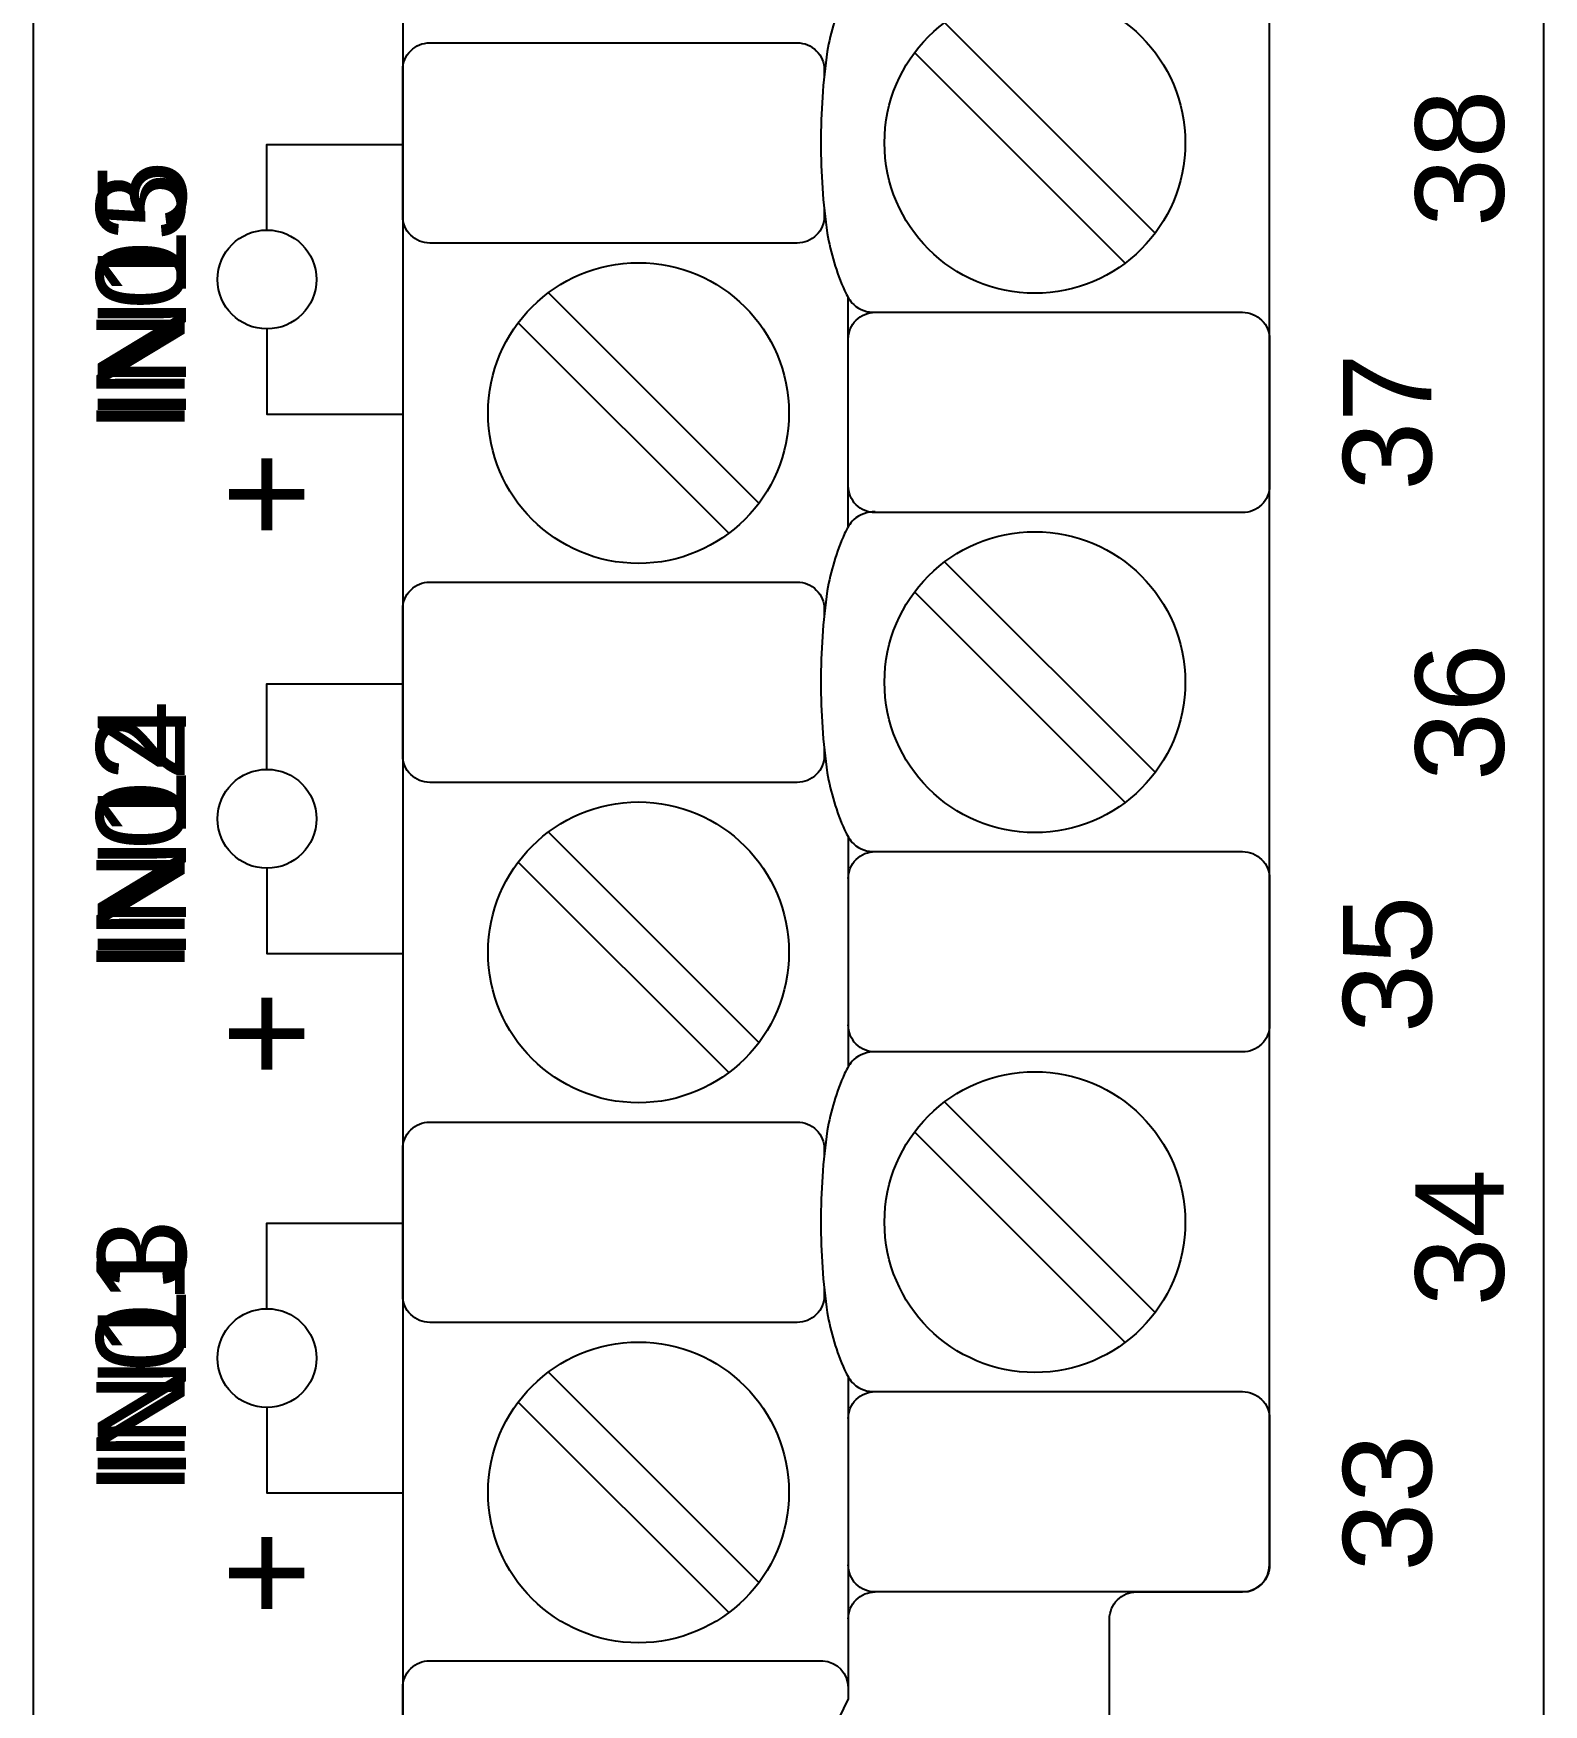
# Model space of a CAD drawing. Extents: x 1 to 47, y 1 to 35.
# Drawn here: x 29.831 to 31.511, y 14.63 to 16.489 of the extents above; entities that cross this region are included whole.
import ezdxf

# ---------------------------------------------------------------- set-up
doc = ezdxf.new("R2010")
doc.units = 0
doc.header["$MEASUREMENT"] = 0
for name, color, linetype in [('4_01__0__EMPTY', 7, 'CONTINUOUS'), ('4_02__1___8__INDEPENDENT_I', 7, 'CONTINUOUS'), ('4_03__2___8__OPTOISOLATED_', 7, 'CONTINUOUS'), ('4_04__4___24__OPTOISOLATED', 7, 'CONTINUOUS'), ('4_05__5___8__INDEPENDENT_I', 7, 'CONTINUOUS'), ('4_06__6___8__INDEPENDENT_I', 7, 'CONTINUOUS'), ('4_07__7___8__OPTOISOLATED_', 7, 'CONTINUOUS'), ('4_08__8___8__OPTOISOLATED_', 7, 'CONTINUOUS'), ('7_00______DWG_', 7, 'CONTINUOUS')]:
    doc.layers.add(name, color=color, linetype=linetype)
doc.styles.add('ARIAL', font='arial.ttf')

msp = doc.modelspace()

# ---------------------------------------------------------------- linework, layer by layer
at = {"layer": '4_01__0__EMPTY'}
msp.add_lwpolyline([(31.1761, 14.7556, 0.414213), (31.2061, 14.7856), (31.2062, 19.7674, 0.414214), (31.1762, 19.7974), (30.8631, 19.7974), (30.6184, 19.8883, 0.480048), (30.4202, 19.7433), (30.4202, 19.5091, -0.414214), (30.3902, 19.4791), (30.272, 19.4791, 0.414212), (30.242, 19.4491), (30.2419, 19.4491), (30.2419, 14.468, 0.414215), (30.2719, 14.438), (30.5848, 14.4381), (30.8296, 14.3472, 0.47859), (31.0281, 14.4922), (31.0281, 14.7256, -0.414214), (31.0581, 14.7556)], format="xyb", close=True, dxfattribs=at)
at = {"layer": '4_02__1___8__INDEPENDENT_I'}
msp.add_lwpolyline([(31.1761, 14.7556, 0.414213), (31.2061, 14.7856), (31.2062, 19.7674, 0.414214), (31.1762, 19.7974), (30.8631, 19.7974), (30.6184, 19.8883, 0.480048), (30.4202, 19.7433), (30.4202, 19.5091, -0.414214), (30.3902, 19.4791), (30.272, 19.4791, 0.414212), (30.242, 19.4491), (30.2419, 19.4491), (30.2419, 14.468, 0.414215), (30.2719, 14.438), (30.5848, 14.4381), (30.8296, 14.3472, 0.47859), (31.0281, 14.4922), (31.0281, 14.7256, -0.414214), (31.0581, 14.7556)], format="xyb", close=True, dxfattribs=at)
for points in [[(30.7674, 16.5571, 0.191033), (30.7435, 16.5486, 0.081668), (30.7333, 16.533, 0.0591), (30.714, 16.4693, 0.034646), (30.7069, 16.3677, 0.03436), (30.714, 16.2671, 0.0591), (30.7333, 16.2033, 0.081668), (30.7435, 16.1877, 0.191033), (30.7674, 16.1792)], [(30.7107, 16.2941), (30.7107, 16.2862, -0.414214), (30.6807, 16.2562), (30.2719, 16.2562, -0.414214), (30.2419, 16.2862), (30.2419, 16.449, -0.414214), (30.2719, 16.479), (30.6807, 16.479, -0.414214), (30.7107, 16.449), (30.7107, 16.4422)], [(30.7374, 16.1492, -0.414214), (30.7674, 16.1792), (31.1761, 16.1792, -0.414214), (31.2061, 16.1492), (31.2061, 15.9863, -0.414214), (31.1761, 15.9563), (30.7674, 15.9563, -0.414214), (30.7374, 15.9863)], [(30.7674, 15.9571, 0.191033), (30.7435, 15.9486, 0.081668), (30.7333, 15.933, 0.0591), (30.714, 15.8692, 0.034646), (30.7069, 15.7677, 0.03436), (30.714, 15.667, 0.0591), (30.7333, 15.6033, 0.081668), (30.7435, 15.5877, 0.191033), (30.7674, 15.5792)], [(30.7107, 15.6941), (30.7107, 15.6862, -0.414214), (30.6807, 15.6562), (30.2719, 15.6562, -0.414214), (30.2419, 15.6862), (30.2419, 15.849, -0.414214), (30.2719, 15.879), (30.6807, 15.879, -0.414214), (30.7107, 15.849), (30.7107, 15.8422)], [(30.7374, 15.5492, -0.414214), (30.7674, 15.5792), (31.1761, 15.5792, -0.414214), (31.2061, 15.5492), (31.2061, 15.3863, -0.414214), (31.1761, 15.3563), (30.7674, 15.3563, -0.414214), (30.7374, 15.3863)], [(30.7674, 15.3563, 0.191033), (30.7435, 15.3478, 0.081668), (30.7333, 15.3322, 0.0591), (30.714, 15.2685, 0.034646), (30.7069, 15.167, 0.03436), (30.714, 15.0663, 0.0591), (30.7333, 15.0026, 0.081668), (30.7435, 14.9869, 0.191033), (30.7674, 14.9784)], [(30.7107, 15.0933), (30.7107, 15.0854, -0.414214), (30.6807, 15.0554), (30.2719, 15.0554, -0.414214), (30.2419, 15.0854), (30.2419, 15.2483, -0.414214), (30.2719, 15.2783), (30.6807, 15.2783, -0.414214), (30.7107, 15.2483), (30.7107, 15.2415)], [(30.7374, 14.9949), (30.7374, 14.6368), (30.6476, 14.4509, -0.241986), (30.6277, 14.4381), (30.2719, 14.438, -0.422157), (30.2421, 14.4647), (30.2419, 14.649, -0.414214), (30.2719, 14.679), (30.7091, 14.679, -0.390527), (30.7374, 14.649)], [(30.7374, 14.9484, -0.414214), (30.7674, 14.9784), (31.1761, 14.9784, -0.414214), (31.2061, 14.9484), (31.2061, 14.7856, -0.414214), (31.1761, 14.7556), (30.7674, 14.7556, -0.414214), (30.7374, 14.7856)], [(30.7374, 14.7256, -0.414214), (30.7674, 14.7556)]]:
    msp.add_lwpolyline(points, format="xyb", dxfattribs=at)
for points in [[(30.8447, 16.5015), (31.0789, 16.2674)], [(30.8113, 16.4681), (31.0455, 16.2339)], [(30.0908, 16.2707), (30.0908, 16.3657), (30.2419, 16.3657)], [(30.4038, 16.2009), (30.6379, 15.9667)], [(30.7374, 15.9406), (30.7374, 16.1957)], [(30.0908, 16.1607), (30.0908, 16.0657), (30.2419, 16.0657)], [(30.3703, 16.1675), (30.6045, 15.9333)], [(30.8447, 15.9015), (31.0789, 15.6674)], [(30.8113, 15.8681), (31.0455, 15.6339)], [(30.0908, 15.6707), (30.0908, 15.7657), (30.2419, 15.7657)], [(30.4038, 15.6009), (30.6379, 15.3667)], [(30.7374, 15.5957), (30.7374, 15.3398)], [(30.3703, 15.5675), (30.6045, 15.3333)], [(30.0908, 15.5607), (30.0908, 15.4657), (30.2419, 15.4657)], [(30.8447, 15.3008), (31.0789, 15.0666)], [(30.8113, 15.2673), (31.0455, 15.0332)], [(30.0908, 15.0707), (30.0908, 15.1657), (30.2419, 15.1657)], [(30.4038, 15.0001), (30.6379, 14.7659)], [(30.3703, 14.9667), (30.6045, 14.7325)], [(30.0908, 14.9607), (30.0908, 14.8657), (30.2419, 14.8657)]]:
    msp.add_lwpolyline(points, dxfattribs=at)
for centre, radius in [((30.9451, 16.3677), 0.1673), ((30.0908, 16.2157), 0.055), ((30.5041, 16.0671), 0.1673), ((30.9451, 15.7677), 0.1673), ((30.0908, 15.6157), 0.055), ((30.5041, 15.4671), 0.1673), ((30.9451, 15.167), 0.1673), ((30.0908, 15.0157), 0.055), ((30.5041, 14.8663), 0.1673)]:
    msp.add_circle(centre, radius, dxfattribs=at)
at = {"layer": '4_03__2___8__OPTOISOLATED_'}
msp.add_lwpolyline([(31.1761, 14.7556, 0.414213), (31.2061, 14.7856), (31.2062, 19.7674, 0.414214), (31.1762, 19.7974), (30.8631, 19.7974), (30.6184, 19.8883, 0.480048), (30.4202, 19.7433), (30.4202, 19.5091, -0.414214), (30.3902, 19.4791), (30.272, 19.4791, 0.414212), (30.242, 19.4491), (30.2419, 19.4491), (30.2419, 14.468, 0.414215), (30.2719, 14.438), (30.5848, 14.4381), (30.8296, 14.3472, 0.47859), (31.0281, 14.4922), (31.0281, 14.7256, -0.414214), (31.0581, 14.7556)], format="xyb", close=True, dxfattribs=at)
for points in [[(30.7674, 16.5571, 0.191033), (30.7435, 16.5486, 0.081668), (30.7333, 16.533, 0.0591), (30.714, 16.4693, 0.034646), (30.7069, 16.3677, 0.03436), (30.714, 16.2671, 0.0591), (30.7333, 16.2033, 0.081668), (30.7435, 16.1877, 0.191033), (30.7674, 16.1792)], [(30.7107, 16.2941), (30.7107, 16.2862, -0.414214), (30.6807, 16.2562), (30.2719, 16.2562, -0.414214), (30.2419, 16.2862), (30.2419, 16.449, -0.414214), (30.2719, 16.479), (30.6807, 16.479, -0.414214), (30.7107, 16.449), (30.7107, 16.4422)], [(30.7374, 16.1492, -0.414214), (30.7674, 16.1792), (31.1761, 16.1792, -0.414214), (31.2061, 16.1492), (31.2061, 15.9863, -0.414214), (31.1761, 15.9563), (30.7674, 15.9563, -0.414214), (30.7374, 15.9863)], [(30.7674, 15.9571, 0.191033), (30.7435, 15.9486, 0.081668), (30.7333, 15.933, 0.0591), (30.714, 15.8692, 0.034646), (30.7069, 15.7677, 0.03436), (30.714, 15.667, 0.0591), (30.7333, 15.6033, 0.081668), (30.7435, 15.5877, 0.191033), (30.7674, 15.5792)], [(30.7107, 15.6941), (30.7107, 15.6862, -0.414214), (30.6807, 15.6562), (30.2719, 15.6562, -0.414214), (30.2419, 15.6862), (30.2419, 15.849, -0.414214), (30.2719, 15.879), (30.6807, 15.879, -0.414214), (30.7107, 15.849), (30.7107, 15.8422)], [(30.7374, 15.5492, -0.414214), (30.7674, 15.5792), (31.1761, 15.5792, -0.414214), (31.2061, 15.5492), (31.2061, 15.3863, -0.414214), (31.1761, 15.3563), (30.7674, 15.3563, -0.414214), (30.7374, 15.3863)], [(30.7674, 15.3563, 0.191033), (30.7435, 15.3478, 0.081668), (30.7333, 15.3322, 0.0591), (30.714, 15.2685, 0.034646), (30.7069, 15.167, 0.03436), (30.714, 15.0663, 0.0591), (30.7333, 15.0026, 0.081668), (30.7435, 14.9869, 0.191033), (30.7674, 14.9784)], [(30.7107, 15.0933), (30.7107, 15.0854, -0.414214), (30.6807, 15.0554), (30.2719, 15.0554, -0.414214), (30.2419, 15.0854), (30.2419, 15.2483, -0.414214), (30.2719, 15.2783), (30.6807, 15.2783, -0.414214), (30.7107, 15.2483), (30.7107, 15.2415)], [(30.7374, 14.9949), (30.7374, 14.6368), (30.6476, 14.4509, -0.241986), (30.6277, 14.4381), (30.2719, 14.438, -0.422157), (30.2421, 14.4647), (30.2419, 14.649, -0.414214), (30.2719, 14.679), (30.7091, 14.679, -0.390527), (30.7374, 14.649)], [(30.7374, 14.9484, -0.414214), (30.7674, 14.9784), (31.1761, 14.9784, -0.414214), (31.2061, 14.9484), (31.2061, 14.7856, -0.414214), (31.1761, 14.7556), (30.7674, 14.7556, -0.414214), (30.7374, 14.7856)], [(30.7374, 14.7256, -0.414214), (30.7674, 14.7556)]]:
    msp.add_lwpolyline(points, format="xyb", dxfattribs=at)
for points in [[(30.8447, 16.5015), (31.0789, 16.2674)], [(30.8113, 16.4681), (31.0455, 16.2339)], [(30.0908, 16.2707), (30.0908, 16.3657), (30.2419, 16.3657)], [(30.4038, 16.2009), (30.6379, 15.9667)], [(30.7374, 15.9406), (30.7374, 16.1957)], [(30.0908, 16.1607), (30.0908, 16.0657), (30.2419, 16.0657)], [(30.3703, 16.1675), (30.6045, 15.9333)], [(30.8447, 15.9015), (31.0789, 15.6674)], [(30.8113, 15.8681), (31.0455, 15.6339)], [(30.0908, 15.6707), (30.0908, 15.7657), (30.2419, 15.7657)], [(30.4038, 15.6009), (30.6379, 15.3667)], [(30.7374, 15.5957), (30.7374, 15.3398)], [(30.3703, 15.5675), (30.6045, 15.3333)], [(30.0908, 15.5607), (30.0908, 15.4657), (30.2419, 15.4657)], [(30.8447, 15.3008), (31.0789, 15.0666)], [(30.8113, 15.2673), (31.0455, 15.0332)], [(30.0908, 15.0707), (30.0908, 15.1657), (30.2419, 15.1657)], [(30.4038, 15.0001), (30.6379, 14.7659)], [(30.3703, 14.9667), (30.6045, 14.7325)], [(30.0908, 14.9607), (30.0908, 14.8657), (30.2419, 14.8657)]]:
    msp.add_lwpolyline(points, dxfattribs=at)
for centre, radius in [((30.9451, 16.3677), 0.1673), ((30.0908, 16.2157), 0.055), ((30.5041, 16.0671), 0.1673), ((30.9451, 15.7677), 0.1673), ((30.0908, 15.6157), 0.055), ((30.5041, 15.4671), 0.1673), ((30.9451, 15.167), 0.1673), ((30.0908, 15.0157), 0.055), ((30.5041, 14.8663), 0.1673)]:
    msp.add_circle(centre, radius, dxfattribs=at)
at = {"layer": '4_04__4___24__OPTOISOLATED'}
msp.add_lwpolyline([(31.1761, 14.7556, 0.414213), (31.2061, 14.7856), (31.2062, 19.7674, 0.414214), (31.1762, 19.7974), (30.8631, 19.7974), (30.6184, 19.8883, 0.480048), (30.4202, 19.7433), (30.4202, 19.5091, -0.414214), (30.3902, 19.4791), (30.272, 19.4791, 0.414212), (30.242, 19.4491), (30.2419, 19.4491), (30.2419, 14.468, 0.414215), (30.2719, 14.438), (30.5848, 14.4381), (30.8296, 14.3472, 0.47859), (31.0281, 14.4922), (31.0281, 14.7256, -0.414214), (31.0581, 14.7556)], format="xyb", close=True, dxfattribs=at)
for points in [[(30.7674, 16.5571, 0.191033), (30.7435, 16.5486, 0.081668), (30.7333, 16.533, 0.0591), (30.714, 16.4693, 0.034646), (30.7069, 16.3677, 0.03436), (30.714, 16.2671, 0.0591), (30.7333, 16.2033, 0.081668), (30.7435, 16.1877, 0.191033), (30.7674, 16.1792)], [(30.7107, 16.2941), (30.7107, 16.2862, -0.414214), (30.6807, 16.2562), (30.2719, 16.2562, -0.414214), (30.2419, 16.2862), (30.2419, 16.449, -0.414214), (30.2719, 16.479), (30.6807, 16.479, -0.414214), (30.7107, 16.449), (30.7107, 16.4422)], [(30.7374, 16.1492, -0.414214), (30.7674, 16.1792), (31.1761, 16.1792, -0.414214), (31.2061, 16.1492), (31.2061, 15.9863, -0.414214), (31.1761, 15.9563), (30.7674, 15.9563, -0.414214), (30.7374, 15.9863)], [(30.7674, 15.9571, 0.191033), (30.7435, 15.9486, 0.081668), (30.7333, 15.933, 0.0591), (30.714, 15.8692, 0.034646), (30.7069, 15.7677, 0.03436), (30.714, 15.667, 0.0591), (30.7333, 15.6033, 0.081668), (30.7435, 15.5877, 0.191033), (30.7674, 15.5792)], [(30.7107, 15.6941), (30.7107, 15.6862, -0.414214), (30.6807, 15.6562), (30.2719, 15.6562, -0.414214), (30.2419, 15.6862), (30.2419, 15.849, -0.414214), (30.2719, 15.879), (30.6807, 15.879, -0.414214), (30.7107, 15.849), (30.7107, 15.8422)], [(30.7374, 15.5492, -0.414214), (30.7674, 15.5792), (31.1761, 15.5792, -0.414214), (31.2061, 15.5492), (31.2061, 15.3863, -0.414214), (31.1761, 15.3563), (30.7674, 15.3563, -0.414214), (30.7374, 15.3863)], [(30.7674, 15.3563, 0.191033), (30.7435, 15.3478, 0.081668), (30.7333, 15.3322, 0.0591), (30.714, 15.2685, 0.034646), (30.7069, 15.167, 0.03436), (30.714, 15.0663, 0.0591), (30.7333, 15.0026, 0.081668), (30.7435, 14.9869, 0.191033), (30.7674, 14.9784)], [(30.7107, 15.0933), (30.7107, 15.0854, -0.414214), (30.6807, 15.0554), (30.2719, 15.0554, -0.414214), (30.2419, 15.0854), (30.2419, 15.2483, -0.414214), (30.2719, 15.2783), (30.6807, 15.2783, -0.414214), (30.7107, 15.2483), (30.7107, 15.2415)], [(30.7374, 14.9949), (30.7374, 14.6368), (30.6476, 14.4509, -0.241986), (30.6277, 14.4381), (30.2719, 14.438, -0.422157), (30.2421, 14.4647), (30.2419, 14.649, -0.414214), (30.2719, 14.679), (30.7091, 14.679, -0.390527), (30.7374, 14.649)], [(30.7374, 14.9484, -0.414214), (30.7674, 14.9784), (31.1761, 14.9784, -0.414214), (31.2061, 14.9484), (31.2061, 14.7856, -0.414214), (31.1761, 14.7556), (30.7674, 14.7556, -0.414214), (30.7374, 14.7856)], [(30.7374, 14.7256, -0.414214), (30.7674, 14.7556)]]:
    msp.add_lwpolyline(points, format="xyb", dxfattribs=at)
for points in [[(30.8447, 16.5015), (31.0789, 16.2674)], [(30.8113, 16.4681), (31.0455, 16.2339)], [(30.0908, 16.2707), (30.0908, 16.3657), (30.2419, 16.3657)], [(30.4038, 16.2009), (30.6379, 15.9667)], [(30.7374, 15.9406), (30.7374, 16.1957)], [(30.0908, 16.1607), (30.0908, 16.0657), (30.2419, 16.0657)], [(30.3703, 16.1675), (30.6045, 15.9333)], [(30.8447, 15.9015), (31.0789, 15.6674)], [(30.8113, 15.8681), (31.0455, 15.6339)], [(30.0908, 15.6707), (30.0908, 15.7657), (30.2419, 15.7657)], [(30.4038, 15.6009), (30.6379, 15.3667)], [(30.7374, 15.5957), (30.7374, 15.3398)], [(30.3703, 15.5675), (30.6045, 15.3333)], [(30.0908, 15.5607), (30.0908, 15.4657), (30.2419, 15.4657)], [(30.8447, 15.3008), (31.0789, 15.0666)], [(30.8113, 15.2673), (31.0455, 15.0332)], [(30.0908, 15.0707), (30.0908, 15.1657), (30.2419, 15.1657)], [(30.4038, 15.0001), (30.6379, 14.7659)], [(30.3703, 14.9667), (30.6045, 14.7325)], [(30.0908, 14.9607), (30.0908, 14.8657), (30.2419, 14.8657)]]:
    msp.add_lwpolyline(points, dxfattribs=at)
for centre, radius in [((30.9451, 16.3677), 0.1673), ((30.0908, 16.2157), 0.055), ((30.5041, 16.0671), 0.1673), ((30.9451, 15.7677), 0.1673), ((30.0908, 15.6157), 0.055), ((30.5041, 15.4671), 0.1673), ((30.9451, 15.167), 0.1673), ((30.0908, 15.0157), 0.055), ((30.5041, 14.8663), 0.1673)]:
    msp.add_circle(centre, radius, dxfattribs=at)
at = {"layer": '4_05__5___8__INDEPENDENT_I'}
msp.add_lwpolyline([(31.1761, 14.7556, 0.414213), (31.2061, 14.7856), (31.2062, 19.7674, 0.414214), (31.1762, 19.7974), (30.8631, 19.7974), (30.6184, 19.8883, 0.480048), (30.4202, 19.7433), (30.4202, 19.5091, -0.414214), (30.3902, 19.4791), (30.272, 19.4791, 0.414212), (30.242, 19.4491), (30.2419, 19.4491), (30.2419, 14.468, 0.414215), (30.2719, 14.438), (30.5848, 14.4381), (30.8296, 14.3472, 0.47859), (31.0281, 14.4922), (31.0281, 14.7256, -0.414214), (31.0581, 14.7556)], format="xyb", close=True, dxfattribs=at)
for points in [[(30.7674, 16.5571, 0.191033), (30.7435, 16.5486, 0.081668), (30.7333, 16.533, 0.0591), (30.714, 16.4693, 0.034646), (30.7069, 16.3677, 0.03436), (30.714, 16.2671, 0.0591), (30.7333, 16.2033, 0.081668), (30.7435, 16.1877, 0.191033), (30.7674, 16.1792)], [(30.7107, 16.2941), (30.7107, 16.2862, -0.414214), (30.6807, 16.2562), (30.2719, 16.2562, -0.414214), (30.2419, 16.2862), (30.2419, 16.449, -0.414214), (30.2719, 16.479), (30.6807, 16.479, -0.414214), (30.7107, 16.449), (30.7107, 16.4422)], [(30.7374, 16.1492, -0.414214), (30.7674, 16.1792), (31.1761, 16.1792, -0.414214), (31.2061, 16.1492), (31.2061, 15.9863, -0.414214), (31.1761, 15.9563), (30.7674, 15.9563, -0.414214), (30.7374, 15.9863)], [(30.7674, 15.9571, 0.191033), (30.7435, 15.9486, 0.081668), (30.7333, 15.933, 0.0591), (30.714, 15.8692, 0.034646), (30.7069, 15.7677, 0.03436), (30.714, 15.667, 0.0591), (30.7333, 15.6033, 0.081668), (30.7435, 15.5877, 0.191033), (30.7674, 15.5792)], [(30.7107, 15.6941), (30.7107, 15.6862, -0.414214), (30.6807, 15.6562), (30.2719, 15.6562, -0.414214), (30.2419, 15.6862), (30.2419, 15.849, -0.414214), (30.2719, 15.879), (30.6807, 15.879, -0.414214), (30.7107, 15.849), (30.7107, 15.8422)], [(30.7374, 15.5492, -0.414214), (30.7674, 15.5792), (31.1761, 15.5792, -0.414214), (31.2061, 15.5492), (31.2061, 15.3863, -0.414214), (31.1761, 15.3563), (30.7674, 15.3563, -0.414214), (30.7374, 15.3863)], [(30.7674, 15.3563, 0.191033), (30.7435, 15.3478, 0.081668), (30.7333, 15.3322, 0.0591), (30.714, 15.2685, 0.034646), (30.7069, 15.167, 0.03436), (30.714, 15.0663, 0.0591), (30.7333, 15.0026, 0.081668), (30.7435, 14.9869, 0.191033), (30.7674, 14.9784)], [(30.7107, 15.0933), (30.7107, 15.0854, -0.414214), (30.6807, 15.0554), (30.2719, 15.0554, -0.414214), (30.2419, 15.0854), (30.2419, 15.2483, -0.414214), (30.2719, 15.2783), (30.6807, 15.2783, -0.414214), (30.7107, 15.2483), (30.7107, 15.2415)], [(30.7374, 14.9949), (30.7374, 14.6368), (30.6476, 14.4509, -0.241986), (30.6277, 14.4381), (30.2719, 14.438, -0.422157), (30.2421, 14.4647), (30.2419, 14.649, -0.414214), (30.2719, 14.679), (30.7091, 14.679, -0.390527), (30.7374, 14.649)], [(30.7374, 14.9484, -0.414214), (30.7674, 14.9784), (31.1761, 14.9784, -0.414214), (31.2061, 14.9484), (31.2061, 14.7856, -0.414214), (31.1761, 14.7556), (30.7674, 14.7556, -0.414214), (30.7374, 14.7856)], [(30.7374, 14.7256, -0.414214), (30.7674, 14.7556)]]:
    msp.add_lwpolyline(points, format="xyb", dxfattribs=at)
for points in [[(30.8447, 16.5015), (31.0789, 16.2674)], [(30.8113, 16.4681), (31.0455, 16.2339)], [(30.0908, 16.2707), (30.0908, 16.3657), (30.2419, 16.3657)], [(30.4038, 16.2009), (30.6379, 15.9667)], [(30.7374, 15.9406), (30.7374, 16.1957)], [(30.0908, 16.1607), (30.0908, 16.0657), (30.2419, 16.0657)], [(30.3703, 16.1675), (30.6045, 15.9333)], [(30.8447, 15.9015), (31.0789, 15.6674)], [(30.8113, 15.8681), (31.0455, 15.6339)], [(30.0908, 15.6707), (30.0908, 15.7657), (30.2419, 15.7657)], [(30.4038, 15.6009), (30.6379, 15.3667)], [(30.7374, 15.5957), (30.7374, 15.3398)], [(30.3703, 15.5675), (30.6045, 15.3333)], [(30.0908, 15.5607), (30.0908, 15.4657), (30.2419, 15.4657)], [(30.8447, 15.3008), (31.0789, 15.0666)], [(30.8113, 15.2673), (31.0455, 15.0332)], [(30.0908, 15.0707), (30.0908, 15.1657), (30.2419, 15.1657)], [(30.4038, 15.0001), (30.6379, 14.7659)], [(30.3703, 14.9667), (30.6045, 14.7325)], [(30.0908, 14.9607), (30.0908, 14.8657), (30.2419, 14.8657)]]:
    msp.add_lwpolyline(points, dxfattribs=at)
for centre, radius in [((30.9451, 16.3677), 0.1673), ((30.0908, 16.2157), 0.055), ((30.5041, 16.0671), 0.1673), ((30.9451, 15.7677), 0.1673), ((30.0908, 15.6157), 0.055), ((30.5041, 15.4671), 0.1673), ((30.9451, 15.167), 0.1673), ((30.0908, 15.0157), 0.055), ((30.5041, 14.8663), 0.1673)]:
    msp.add_circle(centre, radius, dxfattribs=at)
at = {"layer": '4_06__6___8__INDEPENDENT_I'}
msp.add_lwpolyline([(31.1761, 14.7556, 0.414213), (31.2061, 14.7856), (31.2062, 19.7674, 0.414214), (31.1762, 19.7974), (30.8631, 19.7974), (30.6184, 19.8883, 0.480048), (30.4202, 19.7433), (30.4202, 19.5091, -0.414214), (30.3902, 19.4791), (30.272, 19.4791, 0.414212), (30.242, 19.4491), (30.2419, 19.4491), (30.2419, 14.468, 0.414215), (30.2719, 14.438), (30.5848, 14.4381), (30.8296, 14.3472, 0.47859), (31.0281, 14.4922), (31.0281, 14.7256, -0.414214), (31.0581, 14.7556)], format="xyb", close=True, dxfattribs=at)
for points in [[(30.7674, 16.5571, 0.191033), (30.7435, 16.5486, 0.081668), (30.7333, 16.533, 0.0591), (30.714, 16.4693, 0.034646), (30.7069, 16.3677, 0.03436), (30.714, 16.2671, 0.0591), (30.7333, 16.2033, 0.081668), (30.7435, 16.1877, 0.191033), (30.7674, 16.1792)], [(30.7107, 16.2941), (30.7107, 16.2862, -0.414214), (30.6807, 16.2562), (30.2719, 16.2562, -0.414214), (30.2419, 16.2862), (30.2419, 16.449, -0.414214), (30.2719, 16.479), (30.6807, 16.479, -0.414214), (30.7107, 16.449), (30.7107, 16.4422)], [(30.7374, 16.1492, -0.414214), (30.7674, 16.1792), (31.1761, 16.1792, -0.414214), (31.2061, 16.1492), (31.2061, 15.9863, -0.414214), (31.1761, 15.9563), (30.7674, 15.9563, -0.414214), (30.7374, 15.9863)], [(30.7674, 15.9571, 0.191033), (30.7435, 15.9486, 0.081668), (30.7333, 15.933, 0.0591), (30.714, 15.8692, 0.034646), (30.7069, 15.7677, 0.03436), (30.714, 15.667, 0.0591), (30.7333, 15.6033, 0.081668), (30.7435, 15.5877, 0.191033), (30.7674, 15.5792)], [(30.7107, 15.6941), (30.7107, 15.6862, -0.414214), (30.6807, 15.6562), (30.2719, 15.6562, -0.414214), (30.2419, 15.6862), (30.2419, 15.849, -0.414214), (30.2719, 15.879), (30.6807, 15.879, -0.414214), (30.7107, 15.849), (30.7107, 15.8422)], [(30.7374, 15.5492, -0.414214), (30.7674, 15.5792), (31.1761, 15.5792, -0.414214), (31.2061, 15.5492), (31.2061, 15.3863, -0.414214), (31.1761, 15.3563), (30.7674, 15.3563, -0.414214), (30.7374, 15.3863)], [(30.7674, 15.3563, 0.191033), (30.7435, 15.3478, 0.081668), (30.7333, 15.3322, 0.0591), (30.714, 15.2685, 0.034646), (30.7069, 15.167, 0.03436), (30.714, 15.0663, 0.0591), (30.7333, 15.0026, 0.081668), (30.7435, 14.9869, 0.191033), (30.7674, 14.9784)], [(30.7107, 15.0933), (30.7107, 15.0854, -0.414214), (30.6807, 15.0554), (30.2719, 15.0554, -0.414214), (30.2419, 15.0854), (30.2419, 15.2483, -0.414214), (30.2719, 15.2783), (30.6807, 15.2783, -0.414214), (30.7107, 15.2483), (30.7107, 15.2415)], [(30.7374, 14.9949), (30.7374, 14.6368), (30.6476, 14.4509, -0.241986), (30.6277, 14.4381), (30.2719, 14.438, -0.422157), (30.2421, 14.4647), (30.2419, 14.649, -0.414214), (30.2719, 14.679), (30.7091, 14.679, -0.390527), (30.7374, 14.649)], [(30.7374, 14.9484, -0.414214), (30.7674, 14.9784), (31.1761, 14.9784, -0.414214), (31.2061, 14.9484), (31.2061, 14.7856, -0.414214), (31.1761, 14.7556), (30.7674, 14.7556, -0.414214), (30.7374, 14.7856)], [(30.7374, 14.7256, -0.414214), (30.7674, 14.7556)]]:
    msp.add_lwpolyline(points, format="xyb", dxfattribs=at)
for points in [[(30.8447, 16.5015), (31.0789, 16.2674)], [(30.8113, 16.4681), (31.0455, 16.2339)], [(30.0908, 16.2707), (30.0908, 16.3657), (30.2419, 16.3657)], [(30.4038, 16.2009), (30.6379, 15.9667)], [(30.7374, 15.9406), (30.7374, 16.1957)], [(30.0908, 16.1607), (30.0908, 16.0657), (30.2419, 16.0657)], [(30.3703, 16.1675), (30.6045, 15.9333)], [(30.8447, 15.9015), (31.0789, 15.6674)], [(30.8113, 15.8681), (31.0455, 15.6339)], [(30.0908, 15.6707), (30.0908, 15.7657), (30.2419, 15.7657)], [(30.4038, 15.6009), (30.6379, 15.3667)], [(30.7374, 15.5957), (30.7374, 15.3398)], [(30.3703, 15.5675), (30.6045, 15.3333)], [(30.0908, 15.5607), (30.0908, 15.4657), (30.2419, 15.4657)], [(30.8447, 15.3008), (31.0789, 15.0666)], [(30.8113, 15.2673), (31.0455, 15.0332)], [(30.0908, 15.0707), (30.0908, 15.1657), (30.2419, 15.1657)], [(30.4038, 15.0001), (30.6379, 14.7659)], [(30.3703, 14.9667), (30.6045, 14.7325)], [(30.0908, 14.9607), (30.0908, 14.8657), (30.2419, 14.8657)]]:
    msp.add_lwpolyline(points, dxfattribs=at)
for centre, radius in [((30.9451, 16.3677), 0.1673), ((30.0908, 16.2157), 0.055), ((30.5041, 16.0671), 0.1673), ((30.9451, 15.7677), 0.1673), ((30.0908, 15.6157), 0.055), ((30.5041, 15.4671), 0.1673), ((30.9451, 15.167), 0.1673), ((30.0908, 15.0157), 0.055), ((30.5041, 14.8663), 0.1673)]:
    msp.add_circle(centre, radius, dxfattribs=at)
at = {"layer": '4_07__7___8__OPTOISOLATED_'}
msp.add_lwpolyline([(31.1761, 14.7556, 0.414213), (31.2061, 14.7856), (31.2062, 19.7674, 0.414214), (31.1762, 19.7974), (30.8631, 19.7974), (30.6184, 19.8883, 0.480048), (30.4202, 19.7433), (30.4202, 19.5091, -0.414214), (30.3902, 19.4791), (30.272, 19.4791, 0.414212), (30.242, 19.4491), (30.2419, 19.4491), (30.2419, 14.468, 0.414215), (30.2719, 14.438), (30.5848, 14.4381), (30.8296, 14.3472, 0.47859), (31.0281, 14.4922), (31.0281, 14.7256, -0.414214), (31.0581, 14.7556)], format="xyb", close=True, dxfattribs=at)
for points in [[(30.7674, 16.5571, 0.191033), (30.7435, 16.5486, 0.081668), (30.7333, 16.533, 0.0591), (30.714, 16.4693, 0.034646), (30.7069, 16.3677, 0.03436), (30.714, 16.2671, 0.0591), (30.7333, 16.2033, 0.081668), (30.7435, 16.1877, 0.191033), (30.7674, 16.1792)], [(30.7107, 16.2941), (30.7107, 16.2862, -0.414214), (30.6807, 16.2562), (30.2719, 16.2562, -0.414214), (30.2419, 16.2862), (30.2419, 16.449, -0.414214), (30.2719, 16.479), (30.6807, 16.479, -0.414214), (30.7107, 16.449), (30.7107, 16.4422)], [(30.7374, 16.1492, -0.414214), (30.7674, 16.1792), (31.1761, 16.1792, -0.414214), (31.2061, 16.1492), (31.2061, 15.9863, -0.414214), (31.1761, 15.9563), (30.7674, 15.9563, -0.414214), (30.7374, 15.9863)], [(30.7674, 15.9571, 0.191033), (30.7435, 15.9486, 0.081668), (30.7333, 15.933, 0.0591), (30.714, 15.8692, 0.034646), (30.7069, 15.7677, 0.03436), (30.714, 15.667, 0.0591), (30.7333, 15.6033, 0.081668), (30.7435, 15.5877, 0.191033), (30.7674, 15.5792)], [(30.7107, 15.6941), (30.7107, 15.6862, -0.414214), (30.6807, 15.6562), (30.2719, 15.6562, -0.414214), (30.2419, 15.6862), (30.2419, 15.849, -0.414214), (30.2719, 15.879), (30.6807, 15.879, -0.414214), (30.7107, 15.849), (30.7107, 15.8422)], [(30.7374, 15.5492, -0.414214), (30.7674, 15.5792), (31.1761, 15.5792, -0.414214), (31.2061, 15.5492), (31.2061, 15.3863, -0.414214), (31.1761, 15.3563), (30.7674, 15.3563, -0.414214), (30.7374, 15.3863)], [(30.7674, 15.3563, 0.191033), (30.7435, 15.3478, 0.081668), (30.7333, 15.3322, 0.0591), (30.714, 15.2685, 0.034646), (30.7069, 15.167, 0.03436), (30.714, 15.0663, 0.0591), (30.7333, 15.0026, 0.081668), (30.7435, 14.9869, 0.191033), (30.7674, 14.9784)], [(30.7107, 15.0933), (30.7107, 15.0854, -0.414214), (30.6807, 15.0554), (30.2719, 15.0554, -0.414214), (30.2419, 15.0854), (30.2419, 15.2483, -0.414214), (30.2719, 15.2783), (30.6807, 15.2783, -0.414214), (30.7107, 15.2483), (30.7107, 15.2415)], [(30.7374, 14.9949), (30.7374, 14.6368), (30.6476, 14.4509, -0.241986), (30.6277, 14.4381), (30.2719, 14.438, -0.422157), (30.2421, 14.4647), (30.2419, 14.649, -0.414214), (30.2719, 14.679), (30.7091, 14.679, -0.390527), (30.7374, 14.649)], [(30.7374, 14.9484, -0.414214), (30.7674, 14.9784), (31.1761, 14.9784, -0.414214), (31.2061, 14.9484), (31.2061, 14.7856, -0.414214), (31.1761, 14.7556), (30.7674, 14.7556, -0.414214), (30.7374, 14.7856)], [(30.7374, 14.7256, -0.414214), (30.7674, 14.7556)]]:
    msp.add_lwpolyline(points, format="xyb", dxfattribs=at)
for points in [[(30.8447, 16.5015), (31.0789, 16.2674)], [(30.8113, 16.4681), (31.0455, 16.2339)], [(30.0908, 16.2707), (30.0908, 16.3657), (30.2419, 16.3657)], [(30.4038, 16.2009), (30.6379, 15.9667)], [(30.7374, 15.9406), (30.7374, 16.1957)], [(30.0908, 16.1607), (30.0908, 16.0657), (30.2419, 16.0657)], [(30.3703, 16.1675), (30.6045, 15.9333)], [(30.8447, 15.9015), (31.0789, 15.6674)], [(30.8113, 15.8681), (31.0455, 15.6339)], [(30.0908, 15.6707), (30.0908, 15.7657), (30.2419, 15.7657)], [(30.4038, 15.6009), (30.6379, 15.3667)], [(30.7374, 15.5957), (30.7374, 15.3398)], [(30.3703, 15.5675), (30.6045, 15.3333)], [(30.0908, 15.5607), (30.0908, 15.4657), (30.2419, 15.4657)], [(30.8447, 15.3008), (31.0789, 15.0666)], [(30.8113, 15.2673), (31.0455, 15.0332)], [(30.0908, 15.0707), (30.0908, 15.1657), (30.2419, 15.1657)], [(30.4038, 15.0001), (30.6379, 14.7659)], [(30.3703, 14.9667), (30.6045, 14.7325)], [(30.0908, 14.9607), (30.0908, 14.8657), (30.2419, 14.8657)]]:
    msp.add_lwpolyline(points, dxfattribs=at)
for centre, radius in [((30.9451, 16.3677), 0.1673), ((30.0908, 16.2157), 0.055), ((30.5041, 16.0671), 0.1673), ((30.9451, 15.7677), 0.1673), ((30.0908, 15.6157), 0.055), ((30.5041, 15.4671), 0.1673), ((30.9451, 15.167), 0.1673), ((30.0908, 15.0157), 0.055), ((30.5041, 14.8663), 0.1673)]:
    msp.add_circle(centre, radius, dxfattribs=at)
at = {"layer": '4_08__8___8__OPTOISOLATED_'}
msp.add_lwpolyline([(31.1761, 14.7556, 0.414213), (31.2061, 14.7856), (31.2062, 19.7674, 0.414214), (31.1762, 19.7974), (30.8631, 19.7974), (30.6184, 19.8883, 0.480048), (30.4202, 19.7433), (30.4202, 19.5091, -0.414214), (30.3902, 19.4791), (30.272, 19.4791, 0.414212), (30.242, 19.4491), (30.2419, 19.4491), (30.2419, 14.468, 0.414215), (30.2719, 14.438), (30.5848, 14.4381), (30.8296, 14.3472, 0.47859), (31.0281, 14.4922), (31.0281, 14.7256, -0.414214), (31.0581, 14.7556)], format="xyb", close=True, dxfattribs=at)
for points in [[(30.7674, 16.5571, 0.191033), (30.7435, 16.5486, 0.081668), (30.7333, 16.533, 0.0591), (30.714, 16.4693, 0.034646), (30.7069, 16.3677, 0.03436), (30.714, 16.2671, 0.0591), (30.7333, 16.2033, 0.081668), (30.7435, 16.1877, 0.191033), (30.7674, 16.1792)], [(30.7107, 16.2941), (30.7107, 16.2862, -0.414214), (30.6807, 16.2562), (30.2719, 16.2562, -0.414214), (30.2419, 16.2862), (30.2419, 16.449, -0.414214), (30.2719, 16.479), (30.6807, 16.479, -0.414214), (30.7107, 16.449), (30.7107, 16.4422)], [(30.7374, 16.1492, -0.414214), (30.7674, 16.1792), (31.1761, 16.1792, -0.414214), (31.2061, 16.1492), (31.2061, 15.9863, -0.414214), (31.1761, 15.9563), (30.7674, 15.9563, -0.414214), (30.7374, 15.9863)], [(30.7674, 15.9571, 0.191033), (30.7435, 15.9486, 0.081668), (30.7333, 15.933, 0.0591), (30.714, 15.8692, 0.034646), (30.7069, 15.7677, 0.03436), (30.714, 15.667, 0.0591), (30.7333, 15.6033, 0.081668), (30.7435, 15.5877, 0.191033), (30.7674, 15.5792)], [(30.7107, 15.6941), (30.7107, 15.6862, -0.414214), (30.6807, 15.6562), (30.2719, 15.6562, -0.414214), (30.2419, 15.6862), (30.2419, 15.849, -0.414214), (30.2719, 15.879), (30.6807, 15.879, -0.414214), (30.7107, 15.849), (30.7107, 15.8422)], [(30.7374, 15.5492, -0.414214), (30.7674, 15.5792), (31.1761, 15.5792, -0.414214), (31.2061, 15.5492), (31.2061, 15.3863, -0.414214), (31.1761, 15.3563), (30.7674, 15.3563, -0.414214), (30.7374, 15.3863)], [(30.7674, 15.3563, 0.191033), (30.7435, 15.3478, 0.081668), (30.7333, 15.3322, 0.0591), (30.714, 15.2685, 0.034646), (30.7069, 15.167, 0.03436), (30.714, 15.0663, 0.0591), (30.7333, 15.0026, 0.081668), (30.7435, 14.9869, 0.191033), (30.7674, 14.9784)], [(30.7107, 15.0933), (30.7107, 15.0854, -0.414214), (30.6807, 15.0554), (30.2719, 15.0554, -0.414214), (30.2419, 15.0854), (30.2419, 15.2483, -0.414214), (30.2719, 15.2783), (30.6807, 15.2783, -0.414214), (30.7107, 15.2483), (30.7107, 15.2415)], [(30.7374, 14.9949), (30.7374, 14.6368), (30.6476, 14.4509, -0.241986), (30.6277, 14.4381), (30.2719, 14.438, -0.422157), (30.2421, 14.4647), (30.2419, 14.649, -0.414214), (30.2719, 14.679), (30.7091, 14.679, -0.390527), (30.7374, 14.649)], [(30.7374, 14.9484, -0.414214), (30.7674, 14.9784), (31.1761, 14.9784, -0.414214), (31.2061, 14.9484), (31.2061, 14.7856, -0.414214), (31.1761, 14.7556), (30.7674, 14.7556, -0.414214), (30.7374, 14.7856)], [(30.7374, 14.7256, -0.414214), (30.7674, 14.7556)]]:
    msp.add_lwpolyline(points, format="xyb", dxfattribs=at)
for points in [[(30.8447, 16.5015), (31.0789, 16.2674)], [(30.8113, 16.4681), (31.0455, 16.2339)], [(30.0908, 16.2707), (30.0908, 16.3657), (30.2419, 16.3657)], [(30.4038, 16.2009), (30.6379, 15.9667)], [(30.7374, 15.9406), (30.7374, 16.1957)], [(30.0908, 16.1607), (30.0908, 16.0657), (30.2419, 16.0657)], [(30.3703, 16.1675), (30.6045, 15.9333)], [(30.8447, 15.9015), (31.0789, 15.6674)], [(30.8113, 15.8681), (31.0455, 15.6339)], [(30.0908, 15.6707), (30.0908, 15.7657), (30.2419, 15.7657)], [(30.4038, 15.6009), (30.6379, 15.3667)], [(30.7374, 15.5957), (30.7374, 15.3398)], [(30.3703, 15.5675), (30.6045, 15.3333)], [(30.0908, 15.5607), (30.0908, 15.4657), (30.2419, 15.4657)], [(30.8447, 15.3008), (31.0789, 15.0666)], [(30.8113, 15.2673), (31.0455, 15.0332)], [(30.0908, 15.0707), (30.0908, 15.1657), (30.2419, 15.1657)], [(30.4038, 15.0001), (30.6379, 14.7659)], [(30.3703, 14.9667), (30.6045, 14.7325)], [(30.0908, 14.9607), (30.0908, 14.8657), (30.2419, 14.8657)]]:
    msp.add_lwpolyline(points, dxfattribs=at)
for centre, radius in [((30.9451, 16.3677), 0.1673), ((30.0908, 16.2157), 0.055), ((30.5041, 16.0671), 0.1673), ((30.9451, 15.7677), 0.1673), ((30.0908, 15.6157), 0.055), ((30.5041, 15.4671), 0.1673), ((30.9451, 15.167), 0.1673), ((30.0908, 15.0157), 0.055), ((30.5041, 14.8663), 0.1673)]:
    msp.add_circle(centre, radius, dxfattribs=at)
at = {"layer": '7_00______DWG_'}
msp.add_lwpolyline([(29.831, 3.2868), (29.831, 19.9471, -0.468367), (29.891, 19.9971), (31.461, 19.9971, -0.414132), (31.511, 19.9471), (31.511, 3.2868, -0.414214), (31.461, 3.2368), (29.881, 3.2368, -0.414287)], format="xyb", close=True, dxfattribs=at)

# ---------------------------------------------------------------- texts
at = {"layer": '4_02__1___8__INDEPENDENT_I', "style": 'ARIAL'}
for s, height, p in [('IN03', 0.09833, (29.9992, 16.0447)), ('+', 0.118, (30.1476, 15.9287)), ('IN02', 0.09833, (29.9992, 15.4438)), ('+', 0.118, (30.1476, 15.3287)), ('IN01', 0.09833, (29.9992, 14.8628)), ('+', 0.118, (30.1476, 14.7287))]:
    msp.add_text(s, height=height, rotation=90, dxfattribs=at).set_placement(p)
at = {"layer": '4_03__2___8__OPTOISOLATED_', "style": 'ARIAL'}
for s, p in [('IN03', (29.9992, 16.0447)), ('IN02', (29.9992, 15.4438)), ('IN01', (29.9992, 14.8628))]:
    msp.add_text(s, height=0.09833, rotation=90, dxfattribs=at).set_placement(p)
at = {"layer": '4_04__4___24__OPTOISOLATED', "style": 'ARIAL'}
for s, p in [('IN15', (30.0008, 16.0578)), ('IN14', (30.0008, 15.4569)), ('IN13', (30.0008, 14.8793))]:
    msp.add_text(s, height=0.09833, rotation=90, dxfattribs=at).set_placement(p)
at = {"layer": '4_05__5___8__INDEPENDENT_I', "style": 'ARIAL'}
for s, height, p in [('IN03', 0.09833, (29.9992, 16.0447)), ('+', 0.118, (30.1476, 15.9287)), ('IN02', 0.09833, (29.9992, 15.4438)), ('+', 0.118, (30.1476, 15.3287)), ('IN01', 0.09833, (29.9992, 14.8628)), ('+', 0.118, (30.1476, 14.7287))]:
    msp.add_text(s, height=height, rotation=90, dxfattribs=at).set_placement(p)
at = {"layer": '4_06__6___8__INDEPENDENT_I', "style": 'ARIAL'}
for s, height, p in [('IN03', 0.09833, (29.9992, 16.0447)), ('+', 0.118, (30.1476, 15.9287)), ('IN02', 0.09833, (29.9992, 15.4438)), ('+', 0.118, (30.1476, 15.3287)), ('IN01', 0.09833, (29.9992, 14.8628)), ('+', 0.118, (30.1476, 14.7287))]:
    msp.add_text(s, height=height, rotation=90, dxfattribs=at).set_placement(p)
at = {"layer": '4_07__7___8__OPTOISOLATED_', "style": 'ARIAL'}
for s, p in [('IN03', (29.9992, 16.0447)), ('IN02', (29.9992, 15.4438)), ('IN01', (29.9992, 14.8628))]:
    msp.add_text(s, height=0.09833, rotation=90, dxfattribs=at).set_placement(p)
at = {"layer": '4_08__8___8__OPTOISOLATED_', "style": 'ARIAL'}
for s, p in [('IN03', (29.9992, 16.0447)), ('IN02', (29.9992, 15.4438)), ('IN01', (29.9992, 14.8628))]:
    msp.add_text(s, height=0.09833, rotation=90, dxfattribs=at).set_placement(p)
at = {"layer": '7_00______DWG_', "style": 'ARIAL'}
for s, p in [('38', (31.4667, 16.2741)), ('37', (31.3862, 15.9808)), ('36', (31.4667, 15.6578)), ('35', (31.3862, 15.3774)), ('34', (31.4667, 15.0733)), ('33', (31.3862, 14.7782))]:
    msp.add_text(s, height=0.09833, rotation=90, dxfattribs=at).set_placement(p)

doc.saveas('drawing.dxf')
